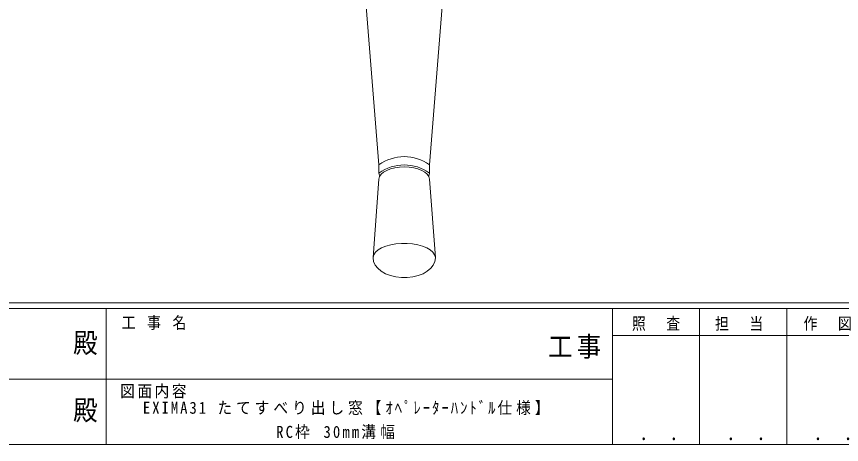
# Model space of a CAD drawing. Units: millimetres on the paper. Extents: x -397 to 397, y -282 to 282.
# Drawn here: x -31.9 to 180.2, y -282.1 to -172 of the extents above; entities that cross this region are included whole.
import ezdxf
from ezdxf.enums import TextEntityAlignment as Align

# ---------------------------------------------------------------- set-up
doc = ezdxf.new("R2010")
doc.units = ezdxf.units.MM
doc.layers.add('0-1_YKK_ZWAK', color=7, linetype='Continuous', lineweight=18)
doc.layers.add('0-5_YKK_13', color=4, linetype='Continuous', lineweight=18)
doc.layers.add('0-2_USER1', color=7, linetype='Continuous')
doc.styles.add('ＭＳ ゴシック', font='')
doc.styles.get('ＭＳ ゴシック').set_extended_font_data('MS Gothic')

msp = doc.modelspace()

# ---------------------------------------------------------------- linework, layer by layer
at = {"layer": '0-1_YKK_ZWAK'}
for p, q in [((376.092, -245.7), (-393.908, -245.7)), ((338.292, -247.1), (-393.908, -247.1)), ((-8.908, -247.1), (-8.908, -282.1)), ((121.292, -247.1), (121.292, -282.1)), ((143.692, -247.1), (143.692, -282.1)), ((166.092, -247.1), (166.092, -282.1)), ((189.476, -254.099), (121.292, -254.099)), ((-136.308, -265.299), (-7.508, -265.299)), ((-7.508, -265.299), (121.292, -265.299)), ((-393.908, -282.1), (338.292, -282.1))]:
    msp.add_line(p, q, dxfattribs=at)
at = {"layer": '0-5_YKK_13'}
for p, q in [((61.247, -210.19), (56.746, -154.145)), ((74.247, -210.19), (78.747, -154.145)), ((61.247, -210.19), (61.247, -212.316)), ((62.431, -212.069), (61.816, -212.609)), ((63.241, -211.598), (62.431, -212.069)), ((64.214, -211.212), (63.241, -211.598)), ((65.318, -210.925), (64.214, -211.212)), ((66.509, -210.749), (65.318, -210.925)), ((67.747, -210.69), (66.509, -210.749)), ((68.984, -210.749), (67.747, -210.69)), ((70.175, -210.925), (68.984, -210.749)), ((71.279, -211.212), (70.175, -210.925)), ((72.253, -211.598), (71.279, -211.212)), ((73.062, -212.069), (72.253, -211.598)), ((73.677, -212.609), (73.062, -212.069)), ((74.247, -210.19), (74.247, -212.316)), ((61.251, -213.814), (59.752, -233.96)), ((61.46, -213.113), (61.247, -212.316)), ((61.418, -213.198), (61.251, -213.814)), ((61.816, -212.609), (61.418, -213.198)), ((74.075, -213.198), (73.677, -212.609)), ((74.033, -213.113), (74.247, -212.316)), ((74.242, -213.814), (74.075, -213.198)), ((75.741, -233.96), (74.242, -213.814)), ((63.022, -231.072), (61.939, -231.518)), ((64.258, -230.723), (63.022, -231.072)), ((65.607, -230.485), (64.258, -230.723)), ((67.025, -230.363), (65.607, -230.485)), ((68.468, -230.363), (67.025, -230.363)), ((69.886, -230.485), (68.468, -230.363)), ((71.235, -230.723), (69.886, -230.485)), ((72.471, -231.072), (71.235, -230.723)), ((73.554, -231.518), (72.471, -231.072)), ((59.934, -233.29), (59.752, -233.96)), ((60.37, -232.646), (59.934, -233.29)), ((61.046, -232.049), (60.37, -232.646)), ((61.939, -231.518), (61.046, -232.049)), ((74.447, -232.049), (73.554, -231.518)), ((75.123, -232.646), (74.447, -232.049)), ((75.559, -233.29), (75.123, -232.646)), ((75.741, -233.96), (75.559, -233.29)), ((59.752, -233.96), (59.747, -234.097)), ((59.747, -234.097), (59.883, -235.033)), ((59.883, -235.033), (60.287, -235.938)), ((75.206, -235.938), (75.61, -235.033)), ((75.61, -235.033), (75.747, -234.097)), ((75.747, -234.097), (75.741, -233.96)), ((60.287, -235.938), (60.945, -236.78)), ((60.945, -236.78), (61.834, -237.53)), ((61.834, -237.53), (62.925, -238.164)), ((72.568, -238.164), (73.659, -237.53)), ((73.659, -237.53), (74.548, -236.78)), ((74.548, -236.78), (75.206, -235.938)), ((62.925, -238.164), (64.181, -238.659)), ((64.181, -238.659), (65.557, -238.999)), ((65.557, -238.999), (67.008, -239.172)), ((67.008, -239.172), (68.485, -239.172)), ((68.485, -239.172), (69.936, -238.999)), ((69.936, -238.999), (71.312, -238.659)), ((71.312, -238.659), (72.568, -238.164))]:
    msp.add_line(p, q, dxfattribs=at)
for centre in [(67.747, -219.064), (67.747, -221.19)]:
    msp.add_arc(centre, 11, 53.77849, 126.22158, dxfattribs=at)

# ---------------------------------------------------------------- texts
at = {"layer": '0-1_YKK_ZWAK', "style": 'ＭＳ ゴシック', "width": 0.9}
for p in [(-17.39, -260.056), (-17.39, -277.378)]:
    msp.add_text('殿', height=5.132, dxfattribs=at).set_placement(p, align=Align.BOTTOM_LEFT)
at = {"layer": '0-1_YKK_ZWAK', "attachment_point": 7, "style": 'ＭＳ ゴシック'}
for s, insert, char_height in [('\\T1.22;\\W0.85;工\\~事\\~名', (-4.896, -252.633), 3.079), ('\\T1.24;\\W0.85;照\\~\\~査', (126.281, -252.88), 3.079), ('\\T1.24;\\W0.85;担\\~\\~当', (147.646, -252.88), 3.079), ('\\T1.24;\\W0.85;作\\~\\~図', (170.412, -252.862), 3.079), ('\\T1.17;\\W0.9;工事', (104.723, -260.056), 5.132), ('\\T1.17;\\W0.9;図面内容', (-5.291, -270.248), 3.079), ('\\T1.24;\\W0.85;\\~．\\~．', (125.747, -281.046), 3.592), ('\\T1.24;\\W0.85;\\~．\\~．', (148.147, -281.046), 3.592), ('\\T1.24;\\W0.85;\\~．\\~．', (170.547, -281.046), 3.592)]:
    msp.add_mtext(s, dxfattribs=dict(at, insert=insert, char_height=char_height))
at = {"layer": '0-2_USER1', "char_height": 3.079, "attachment_point": 7, "style": 'ＭＳ ゴシック'}
for s, insert in [('\\T1.27;\\W0.9;EXIMA31\\~たてすべり出し窓【ｵﾍﾟﾚｰﾀｰﾊﾝﾄﾞﾙ仕様】', (0.549, -274.549)), ('\\T1.29;\\W0.9;RC枠\\~30mm溝幅', (34.809, -280.725))]:
    msp.add_mtext(s, dxfattribs=dict(at, insert=insert))

doc.saveas('drawing.dxf')
